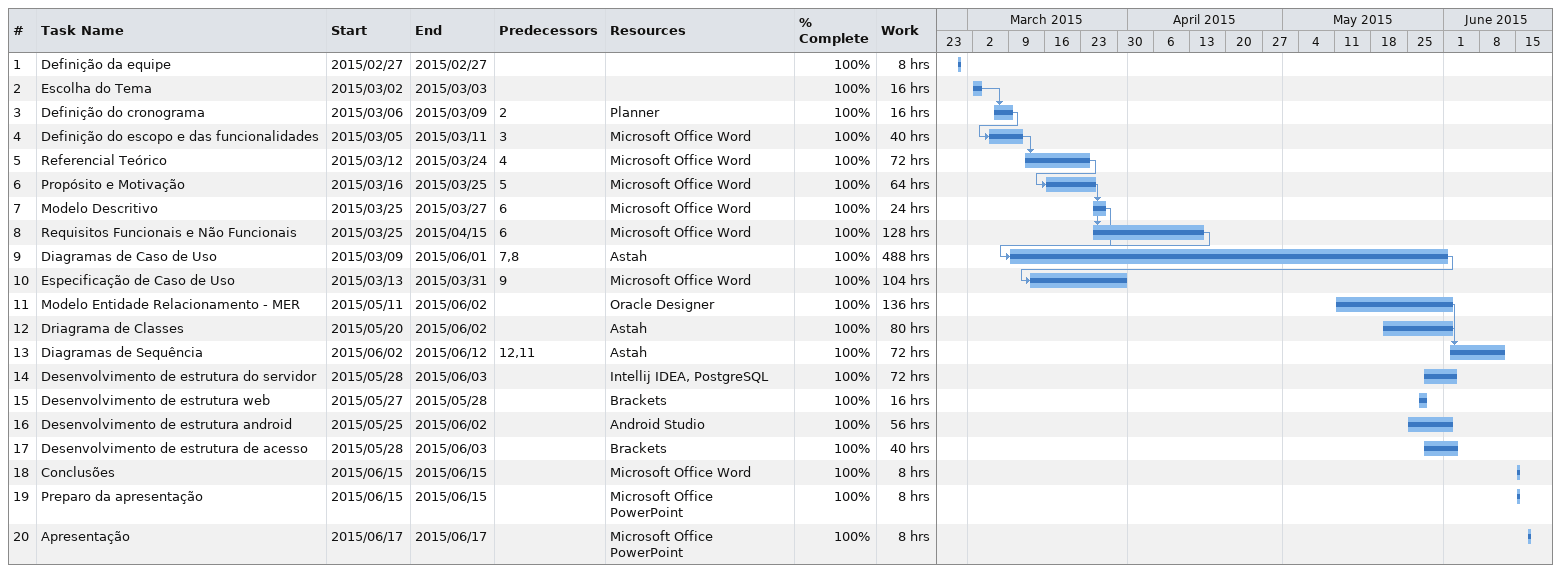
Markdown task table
| ID | Task | Start | Finish | Predecessors | Resources | % complete | Work (h) |
|---|---|---|---|---|---|---|---|
| 1 | Definição da equipe | 2015-02-27 | 2015-02-27 |  |  | 100 | 8 |
| 2 | Escolha do Tema | 2015-03-02 | 2015-03-03 |  |  | 100 | 16 |
| 3 | Definição do cronograma | 2015-03-06 | 2015-03-09 | 2 | Planner | 100 | 16 |
| 4 | Definição do escopo e das funcionalidades | 2015-03-05 | 2015-03-11 | 3 | Microsoft Office Word | 100 | 40 |
| 5 | Referencial Teórico | 2015-03-12 | 2015-03-24 | 4 | Microsoft Office Word | 100 | 72 |
| 6 | Propósito e Motivação | 2015-03-16 | 2015-03-25 | 5 | Microsoft Office Word | 100 | 64 |
| 7 | Modelo Descritivo | 2015-03-25 | 2015-03-27 | 6 | Microsoft Office Word | 100 | 24 |
| 8 | Requisitos Funcionais e Não Funcionais | 2015-03-25 | 2015-04-15 | 6 | Microsoft Office Word | 100 | 128 |
| 9 | Diagramas de Caso de Uso | 2015-03-09 | 2015-06-01 | 7, 8 | Astah | 100 | 488 |
| 10 | Especificação de Caso de Uso | 2015-03-13 | 2015-03-31 | 9 | Microsoft Office Word | 100 | 104 |
| 11 | Modelo Entidade Relacionamento - MER | 2015-05-11 | 2015-06-02 |  | Oracle Designer | 100 | 136 |
| 12 | Driagrama de Classes | 2015-05-20 | 2015-06-02 |  | Astah | 100 | 80 |
| 13 | Diagramas de Sequência | 2015-06-02 | 2015-06-12 | 12, 11 | Astah | 100 | 72 |
| 14 | Desenvolvimento de estrutura do servidor | 2015-05-28 | 2015-06-03 |  | Intellij IDEA, PostgreSQL | 100 | 72 |
| 15 | Desenvolvimento de estrutura web | 2015-05-27 | 2015-05-28 |  | Brackets | 100 | 16 |
| 16 | Desenvolvimento de estrutura android | 2015-05-25 | 2015-06-02 |  | Android Studio | 100 | 56 |
| 17 | Desenvolvimento de estrutura de acesso | 2015-05-28 | 2015-06-03 |  | Brackets | 100 | 40 |
| 18 | Conclusões | 2015-06-15 | 2015-06-15 |  | Microsoft Office Word | 100 | 8 |
| 19 | Preparo da apresentação | 2015-06-15 | 2015-06-15 |  | Microsoft Office PowerPoint | 100 | 8 |
| 20 | Apresentação | 2015-06-17 | 2015-06-17 |  | Microsoft Office PowerPoint | 100 | 8 |
